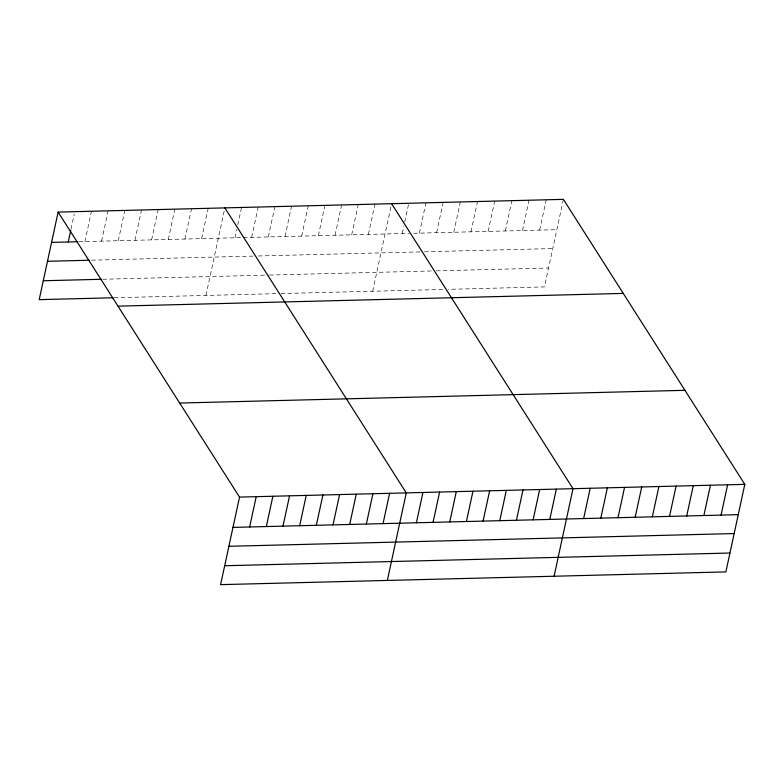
<?xml version="1.0" encoding="UTF-8"?>
<svg xmlns="http://www.w3.org/2000/svg" width="784" height="784" viewBox="0 0 784 784"><rect width="100%" height="100%" fill="white"/><g stroke="black" fill="none" stroke-linecap="round" stroke-linejoin="round"><path stroke-width="0.59" stroke-dasharray="3.92 2.94" d="M71.021 229.153L74.294 214.003M84.927 241.56L91.473 211.249M101.597 241.139L108.153 210.827M118.276 240.717L124.823 210.406M134.946 240.296L141.502 209.994M151.616 239.875L158.172 209.573M168.295 239.453L174.842 209.152M184.965 239.042L191.521 208.73M201.645 238.62L208.191 208.309M205.937 295.441L224.871 207.887M234.984 237.777L236.758 229.614M237.758 224.959L241.541 207.466M251.664 237.356L258.22 207.054M268.334 236.935L274.89 206.633M285.013 236.513L291.56 206.212M301.683 236.102L308.239 205.79M318.363 235.68L324.909 205.369M335.033 235.259L341.589 204.947M351.702 234.837L358.259 204.526M368.382 234.416L374.938 204.114M372.674 291.236L391.608 203.693M402.231 233.563L403.75 226.566M404.75 221.911L408.787 203.262M419.411 233.132L425.967 202.821M436.59 232.701L443.146 202.39M453.769 232.27L460.326 201.958M470.949 231.829L477.505 201.527M488.128 231.398L494.684 201.096M505.308 230.966L511.864 200.665M522.487 230.535L529.043 200.224M539.666 230.104L546.223 199.793M563.402 199.361L544.468 286.905L448.272 289.335M78.968 241.707L242.138 237.601M243.324 237.572L409.101 233.387M413.687 233.279L556.846 229.673M91.561 260.18L253.536 256.094M258.299 255.976L419.91 251.909M424.487 251.791L552.759 248.557M102.831 279.251L268.383 275.076M269.569 275.047L431.739 270.96M436.316 270.843L548.555 268.02M114.229 297.744L279.78 293.579M280.976 293.549L443.685 289.453"/><path stroke-width="1.18" d="M58.124 212.092L239.532 497.095L220.598 584.639L725.876 571.908L744.8 484.365L563.402 199.361L58.124 212.092L39.2 299.635L113.043 297.783M68.247 241.982L70.766 230.32M249.655 526.975L256.201 496.674M266.325 526.554L272.881 496.252M282.995 526.142L289.551 495.831M299.674 525.721L306.221 495.41M316.344 525.3L322.9 494.988M333.024 524.878L339.57 494.567M349.693 524.457L356.25 494.155M366.363 524.035L372.919 493.734M383.043 523.614L389.599 493.312M387.335 580.434L406.269 492.891L224.871 207.887M416.392 522.781L422.939 492.47M433.062 522.36L439.618 492.048M449.742 521.938L456.288 491.627M466.411 521.517L472.968 491.205M483.081 521.095L489.637 490.794M499.761 520.674L506.307 490.372M516.431 520.253L522.987 489.951M533.11 519.841L539.657 489.53M549.78 519.42L556.336 489.108M554.082 576.24L573.006 488.687L391.608 203.693M583.639 518.567L590.185 488.256M600.818 518.126L607.365 487.824M617.998 517.695L624.544 487.393M635.167 517.264L641.724 486.962M652.347 516.832L658.903 486.521M669.526 516.401L676.082 486.09M686.706 515.97L693.262 485.659M703.885 515.539L710.441 485.227M721.064 515.098L727.621 484.796M51.577 242.393L77.783 241.737M47.491 261.288L89.18 260.239M43.287 280.75L101.646 279.28M117.992 306.142L623.26 293.412M179.663 403.045L684.942 390.314M239.532 497.095L744.8 484.365M232.975 527.397L738.244 514.667M228.889 546.291L734.167 533.561M224.685 565.744L729.953 553.024"/></g></svg>
